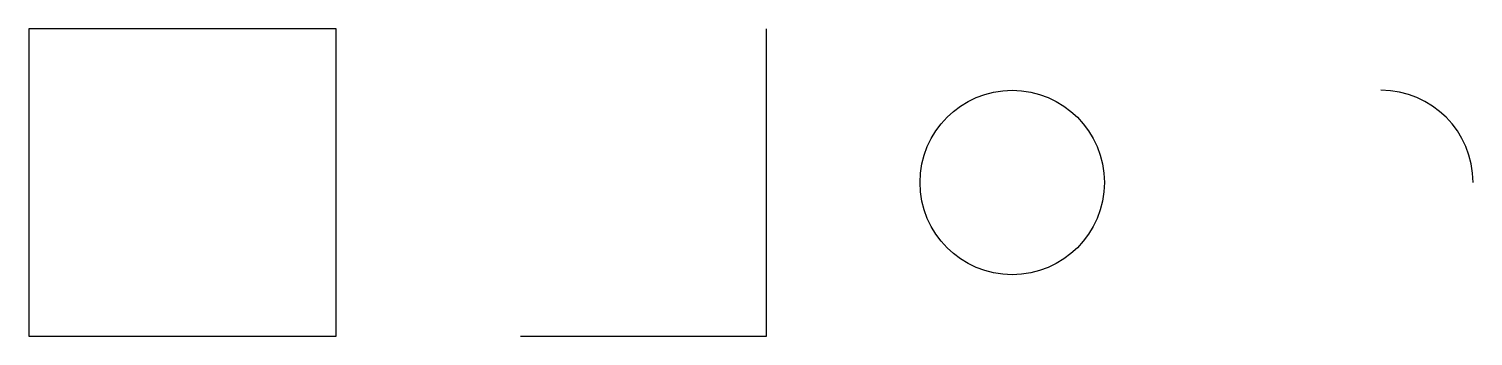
# Model space of a CAD drawing. Header units: millimetres. Extents: x 0 to 235, y 0 to 50.
import ezdxf

# ---------------------------------------------------------------- set-up
doc = ezdxf.new("R2010")
doc.units = ezdxf.units.MM

msp = doc.modelspace()

# ---------------------------------------------------------------- linework, layer by layer
for p, q in [((50, 50), (0, 50)), ((0, 50), (0, 0)), ((50, 0), (50, 50)), ((120, 0), (120, 50)), ((0, 0), (50, 0)), ((80, 0), (120, 0))]:
    msp.add_line(p, q)
msp.add_circle((160, 25), 15)
msp.add_arc((220, 25), 15, 0, 90)

doc.saveas('drawing.dxf')
